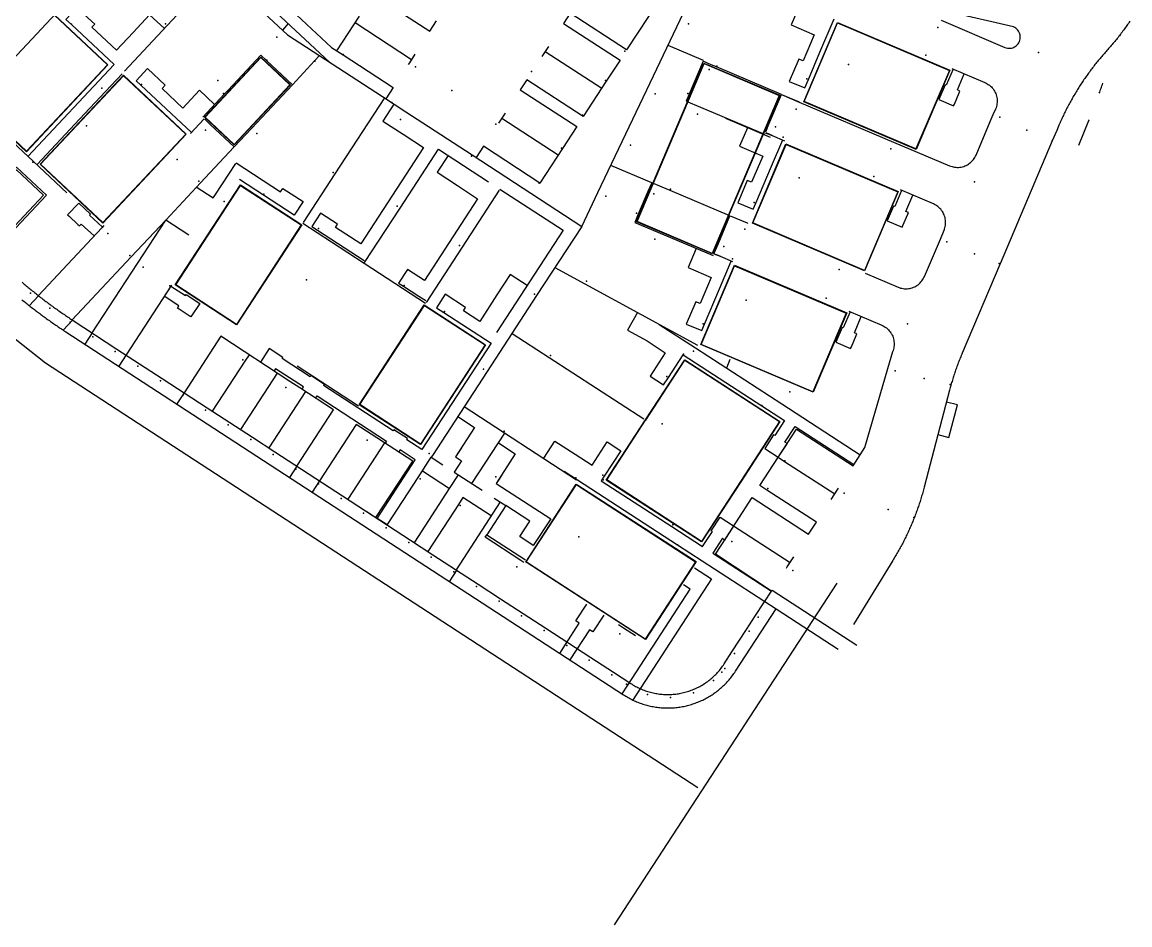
# Model space of a CAD drawing. Extents: x 0 to 368707, y -1 to 358204.
# Drawn here: x 368345.5 to 368427.7, y 357656.1 to 357723.2 of the extents above; entities that cross this region are included whole.
import ezdxf

# ---------------------------------------------------------------- set-up
doc = ezdxf.new("R2010")
doc.units = 0
doc.header["$MEASUREMENT"] = 0
for name, color, linetype in [('3D_LINES', 3, 'Continuous'), ('3D_Points', 1, 'Continuous'), ('PLOTS EXTERNAL LEVEL', 6, 'Continuous'), ('PLOTS FFL', 5, 'Continuous')]:
    doc.layers.add(name, color=color, linetype=linetype)

msp = doc.modelspace()

# ---------------------------------------------------------------- linework, layer by layer
at = {"layer": '3D_LINES'}
for points in [[(368292.597, 357748.145, 53.709), (368341.748, 357702.193, 54.048), (368347.237, 357697.893, 54.156), (368395.66, 357666.359, 54.156)], [(368386.678, 357747.55, 53.38), (368386.654, 357743.871, 53.35), (368386.602, 357735.805, 53.475), (368386.563, 357729.588, 53.55), (368393.104, 357725.328, 53.6), (368391.995, 357723.626, 53.6), (368390.375, 357721.138, 53.65), (368386.185, 357723.867, 53.55), (368385.694, 357723.112, 53.55), (368389.884, 357720.384, 53.65), (368388.864, 357718.818, 53.7), (368387.156, 357716.194, 53.8), (368382.966, 357718.923, 53.65), (368382.475, 357718.168, 53.65), (368386.665, 357715.44, 53.8), (368385.6, 357713.805, 53.9), (368383.936, 357711.25, 54), (368379.746, 357713.978, 53.75), (368379.2, 357713.141, 53.75)], [(368350.771, 357735.743, 53.7), (368361.382, 357725.823, 54), (368364.853, 357722.579, 54.15), (368365.183, 357722.27, 54.15), (368372.236, 357717.677, 54), (368373.968, 357716.548, 53.9), (368375.652, 357715.452, 53.9), (368378.899, 357713.337, 53.75), (368387.042, 357708.035, 54.35), (368388.241, 357710.549, 54.35), (368390.052, 357714.348, 54.35), (368391.879, 357718.18, 54.35), (368394.356, 357723.375, 54.2), (368395.083, 357724.898, 54.2), (368396.41, 357728.013, 54.05), (368396.61, 357728.484, 53.9), (368398.29, 357732.427, 53.7), (368398.335, 357732.533, 53.7), (368398.433, 357732.763, 53.7), (368398.493, 357742.193, 53.35)], [(368368.32, 357720.227, 54.15), (368359.663, 357728.32, 53.75), (368359.253, 357727.882, 53.75), (368355.998, 357730.925, 53.7), (368350.663, 357735.913, 53.7), (368350.038, 357736.497, 53.7), (368351.526, 357738.088, 53.7), (368351.38, 357738.225, 53.7), (368351.483, 357738.335, 53.7), (368349.735, 357739.969, 53.9)], [(368348.808, 357710.518, 54.1), (368346.326, 357712.844, 54.1), (368330.089, 357728.057, 53.85), (368321.701, 357735.917, 53.85), (368317.757, 357739.612, 54)], [(368337.282, 357721.359, 54.1), (368341.756, 357717.176, 54.25), (368345.114, 357720.767, 54.25), (368348.019, 357723.874, 54.1), (368343.544, 357728.057, 54.1)], [(368353.096, 357719.572, 54.25), (368356.256, 357722.951, 53.95), (368360.079, 357727.041, 54)], [(368371.581, 357725.263, 54), (368375.771, 357722.534, 53.8), (368376.262, 357723.288, 53.8)], [(368356.05, 357722.731, 53.95), (368354.954, 357723.756, 53.95), (368353.725, 357722.441, 53.95), (368352.496, 357721.126, 54.1), (368350.675, 357722.828, 54.1), (368350.88, 357723.047, 54.1), (368349.565, 357724.277, 54.1), (368348.745, 357723.4, 54.1), (368349.146, 357723.026, 54.1), (368352.319, 357720.059, 54.1), (368345.925, 357713.219, 54.1)], [(368403.171, 357724.376, 54.15), (368402.585, 357722.995, 54.15), (368404.3, 357722.267, 54.2), (368403.476, 357720.325, 54.35), (368403.154, 357720.462, 54.35), (368402.451, 357718.805, 54.35), (368403.602, 357718.317, 54.35), (368403.866, 357718.94, 54.35), (368404.724, 357720.963, 54.35), (368405.784, 357723.46, 54.2)], [(368365.87, 357723.75, 54), (368368.459, 357721.329, 54.15), (368369.323, 357720.766, 54.15), (368373.042, 357718.344, 54), (368372.497, 357717.506, 54)], [(368368.852, 357721.073, 54.15), (368370.532, 357723.652, 54.05)], [(368413.717, 357723.357, 54.1), (368418.454, 357721.327, 54.5), (368418.548, 357721.294, 54.5), (368418.645, 357721.272, 54.5), (368418.744, 357721.261, 54.5), (368418.844, 357721.263, 54.5), (368418.942, 357721.277, 54.5), (368419.038, 357721.303, 54.5), (368419.131, 357721.34, 54.5), (368419.218, 357721.387, 54.5), (368419.299, 357721.445, 54.5), (368419.372, 357721.513, 54.5), (368419.437, 357721.588, 54.5), (368419.492, 357721.671, 54.5), (368419.495, 357721.678, 54.5), (368419.536, 357721.76, 54.5), (368419.57, 357721.854, 54.5), (368419.592, 357721.951, 54.5), (368419.602, 357722.05, 54.5), (368419.601, 357722.15, 54.5), (368419.587, 357722.248, 54.5), (368419.561, 357722.344, 54.5), (368419.524, 357722.437, 54.5), (368419.476, 357722.524, 54.5), (368419.418, 357722.605, 54.5), (368419.351, 357722.678, 54.5), (368419.275, 357722.743, 54.5), (368419.192, 357722.798, 54.5), (368419.103, 357722.843, 54.5), (368414.361, 357723.936, 54.1)], [(368365.255, 357723.092, 54.15), (368364.811, 357722.617, 54.15)], [(368370.217, 357723.168, 54.05), (368374.407, 357720.439, 53.9)], [(368427.735, 357723.275, 54.3), (368427.679, 357723.193, 54.3), (368427.623, 357723.111, 54.3), (368427.567, 357723.03, 54.3), (368427.51, 357722.948, 54.3), (368427.452, 357722.868, 54.3), (368427.395, 357722.787, 54.3), (368427.337, 357722.707, 54.3), (368427.278, 357722.626, 54.3), (368427.219, 357722.547, 54.3), (368427.16, 357722.467, 54.3), (368427.1, 357722.388, 54.3), (368427.065, 357722.341, 54.3), (368427.04, 357722.309, 54.3), (368426.98, 357722.23, 54.3), (368426.919, 357722.152, 54.3), (368426.858, 357722.074, 54.3), (368426.796, 357721.996, 54.3), (368426.734, 357721.919, 54.3), (368426.672, 357721.842, 54.3), (368426.609, 357721.765, 54.3), (368426.546, 357721.689, 54.3), (368426.482, 357721.613, 54.3), (368426.419, 357721.537, 54.3), (368426.354, 357721.461, 54.3), (368426.29, 357721.386, 54.3), (368426.225, 357721.311, 54.3), (368426.159, 357721.237, 54.3), (368426.094, 357721.162, 54.3), (368426.027, 357721.089, 54.3), (368425.975, 357721.03, 54.3), (368425.909, 357720.957, 54.3), (368425.844, 357720.883, 54.3), (368425.778, 357720.808, 54.3), (368425.714, 357720.734, 54.3), (368425.649, 357720.659, 54.3), (368425.585, 357720.583, 54.3), (368425.521, 357720.508, 54.3), (368425.458, 357720.432, 54.3), (368425.395, 357720.356, 54.3), (368425.333, 357720.279, 54.3), (368425.27, 357720.202, 54.3), (368425.209, 357720.125, 54.3), (368425.147, 357720.048, 54.3), (368425.086, 357719.97, 54.3), (368425.025, 357719.892, 54.3), (368424.965, 357719.814, 54.3), (368424.905, 357719.735, 54.3), (368424.846, 357719.656, 54.3), (368424.787, 357719.577, 54.3), (368424.728, 357719.497, 54.3), (368424.67, 357719.417, 54.3), (368424.612, 357719.337, 54.3), (368424.554, 357719.257, 54.3), (368424.497, 357719.176, 54.3), (368424.44, 357719.095, 54.5), (368424.384, 357719.014, 54.5), (368424.328, 357718.933, 54.5), (368424.273, 357718.851, 54.5), (368424.217, 357718.769, 54.5), (368424.163, 357718.686, 54.5), (368424.108, 357718.604, 54.5), (368424.054, 357718.521, 54.5), (368424.001, 357718.438, 54.5), (368423.948, 357718.354, 54.5), (368423.895, 357718.271, 54.5), (368423.843, 357718.187, 54.5), (368423.791, 357718.103, 54.5), (368423.74, 357718.018, 54.5), (368423.689, 357717.934, 54.45), (368423.638, 357717.849, 54.45), (368423.588, 357717.763, 54.45), (368423.538, 357717.678, 54.45), (368423.489, 357717.592, 54.45), (368423.44, 357717.506, 54.45), (368423.392, 357717.42, 54.45), (368423.344, 357717.334, 54.45), (368423.296, 357717.247, 54.45), (368423.249, 357717.16, 54.45), (368423.202, 357717.073, 54.45), (368423.156, 357716.986, 54.45), (368423.11, 357716.898, 54.45), (368423.064, 357716.811, 54.45), (368423.019, 357716.723, 54.45), (368422.975, 357716.634, 54.45), (368422.931, 357716.546, 54.45), (368422.887, 357716.457, 54.45), (368422.844, 357716.368, 54.45), (368422.801, 357716.279, 54.45), (368422.758, 357716.19, 54.45), (368422.716, 357716.1, 54.45), (368422.675, 357716.011, 54.45), (368422.634, 357715.921, 54.45), (368422.593, 357715.831, 54.45), (368422.553, 357715.74, 54.45), (368422.513, 357715.65, 54.45), (368422.474, 357715.559, 54.45), (368422.435, 357715.468, 54.45), (368422.304, 357715.16, 54.45), (368421.975, 357714.383, 54.45), (368421.974, 357714.38, 54.45), (368418.095, 357705.238, 54.575), (368418.078, 357705.196, 54.575), (368415.287, 357698.617, 54.45), (368415.249, 357698.528, 54.45), (368415.212, 357698.438, 54.45), (368415.175, 357698.348, 54.45), (368415.139, 357698.259, 54.45), (368415.103, 357698.168, 54.45), (368415.068, 357698.078, 54.45), (368415.033, 357697.988, 54.45), (368414.998, 357697.897, 54.45), (368414.964, 357697.806, 54.45), (368414.93, 357697.715, 54.45), (368414.897, 357697.624, 54.45), (368414.864, 357697.533, 54.45), (368414.832, 357697.442, 54.45), (368414.8, 357697.35, 54.45), (368414.768, 357697.258, 54.45), (368414.737, 357697.166, 54.45), (368414.706, 357697.074, 54.45), (368414.676, 357696.982, 54.45), (368414.646, 357696.89, 54.45), (368414.617, 357696.797, 54.45), (368414.588, 357696.705, 54.45), (368414.56, 357696.612, 54.45), (368414.532, 357696.519, 54.45), (368414.505, 357696.426, 54.45), (368414.478, 357696.333, 54.45), (368414.451, 357696.239, 54.45), (368414.434, 357696.177, 54.45), (368414.425, 357696.146, 54.45), (368414.399, 357696.053, 54.45), (368414.374, 357695.959, 54.45), (368414.349, 357695.865, 54.45), (368412.463, 357688.65, 54.175), (368412.438, 357688.554, 54.175), (368412.412, 357688.459, 54.175), (368412.386, 357688.364, 54.175), (368412.359, 357688.269, 54.175), (368412.332, 357688.174, 54.175), (368412.305, 357688.079, 54.175), (368412.277, 357687.984, 54.175), (368412.248, 357687.89, 54.175), (368412.219, 357687.795, 54.175), (368412.19, 357687.701, 54.175), (368412.16, 357687.607, 54.175), (368412.13, 357687.513, 54.175), (368412.099, 357687.419, 54.175), (368412.067, 357687.325, 54.175), (368412.036, 357687.232, 54.175), (368412.003, 357687.138, 54.175), (368411.971, 357687.045, 54.175), (368411.938, 357686.952, 54.175), (368411.904, 357686.859, 54.175), (368411.87, 357686.767, 54.175), (368411.836, 357686.674, 54.175), (368411.801, 357686.582, 54.175), (368411.765, 357686.489, 54.175), (368411.729, 357686.397, 54.175), (368411.693, 357686.306, 54.175), (368411.67, 357686.247, 54.175), (368411.656, 357686.214, 54.175), (368411.619, 357686.122, 54.175), (368411.581, 357686.031, 54.175), (368411.543, 357685.94, 54.175), (368411.505, 357685.849, 54.175), (368411.465, 357685.758, 54.175), (368411.426, 357685.668, 54.175), (368411.386, 357685.578, 54.175), (368411.346, 357685.487, 54.175), (368411.305, 357685.397, 54.175), (368411.264, 357685.308, 54.175), (368411.222, 357685.218, 54.175), (368411.18, 357685.129, 54.175), (368411.137, 357685.04, 54.175), (368411.094, 357684.951, 54.175), (368411.051, 357684.862, 54.175), (368411.007, 357684.774, 54.175), (368410.962, 357684.685, 54.175), (368410.918, 357684.597, 54.175), (368410.872, 357684.51, 54.175), (368410.827, 357684.422, 54.175), (368410.781, 357684.335, 54.175), (368410.734, 357684.248, 54.175), (368410.687, 357684.161, 54.175), (368410.64, 357684.074, 54.175), (368410.592, 357683.988, 54.175), (368410.544, 357683.901, 54.175), (368410.495, 357683.815, 54.175), (368410.446, 357683.73, 54.175), (368410.397, 357683.644, 54.175), (368410.347, 357683.559, 54.175), (368410.297, 357683.474, 54.175), (368410.246, 357683.389, 54.175), (368410.195, 357683.305, 54.175), (368410.143, 357683.221, 54.175), (368407.209, 357678.456, 54.175)], [(368384.576, 357721.395, 53.65), (368384.085, 357720.64, 53.65)], [(368384.33, 357721.017, 53.65), (368388.52, 357718.289, 53.7)], [(368396.086, 357720.361, 54.55), (368393.452, 357721.478, 54.2)], [(368361.24, 357713.943, 54.25), (368362.514, 357715.307, 54.25), (368365.554, 357718.558, 54.15), (368363.632, 357720.355, 54.25), (368363.213, 357720.747, 54.25), (368360.781, 357718.146, 54.25), (368360.498, 357717.843, 54.25), (368358.899, 357716.132, 54.25)], [(368365.554, 357718.558, 54.15), (368367.204, 357720.322, 54.15), (368367.571, 357720.715, 54.15)], [(368374.652, 357720.816, 53.9), (368374.243, 357720.188, 53.9), (368374.161, 357720.062, 53.9)], [(368401.873, 357717.825, 54.35), (368397.041, 357719.875, 54.55), (368396.655, 357720.038, 54.55), (368396.057, 357720.292, 54.55), (368395.025, 357717.861, 54.55), (368394.805, 357717.342, 54.55), (368395.855, 357716.896, 54.55), (368400.621, 357714.875, 54.55)], [(368346.612, 357712.636, 54.1), (368349.745, 357715.986, 54.4), (368351.684, 357718.061, 54.1), (368352.909, 357719.371, 54.25)], [(368359.75, 357717.116, 54.25), (368358.654, 357718.14, 54.35), (368357.425, 357716.825, 54.25), (368355.884, 357718.266, 54.25), (368356.123, 357718.522, 54.25), (368354.808, 357719.751, 54.25), (368353.955, 357718.838, 54.25), (368354.302, 357718.513, 54.25), (368358.056, 357715.004, 54.25)], [(368414.617, 357719.713, 54.2), (368414.109, 357718.516, 54.2), (368414.017, 357718.555, 54.2), (368413.548, 357717.45, 54.2), (368414.653, 357716.981, 54.575), (368414.711, 357717.119, 54.575), (368415.063, 357717.948, 54.575), (368415.121, 357718.086, 54.575), (368414.937, 357718.164, 54.2), (368415.445, 357719.362, 54.2)], [(368414.525, 357719.752, 54.2), (368416.969, 357718.715, 54.575), (368417.058, 357718.674, 54.575), (368417.144, 357718.627, 54.575), (368417.227, 357718.574, 54.575), (368417.307, 357718.517, 54.575), (368417.382, 357718.454, 54.575), (368417.453, 357718.386, 54.575), (368417.52, 357718.314, 54.575), (368417.581, 357718.237, 54.575), (368417.638, 357718.157, 54.575), (368417.689, 357718.073, 54.575), (368417.734, 357717.986, 54.575), (368417.774, 357717.897, 54.575), (368417.808, 357717.804, 54.575), (368417.836, 357717.71, 54.575), (368417.857, 357717.615, 54.575), (368417.872, 357717.518, 54.575), (368417.881, 357717.42, 54.575), (368417.883, 357717.322, 54.575), (368417.879, 357717.224, 54.575), (368417.869, 357717.126, 54.575), (368417.852, 357717.029, 54.575), (368417.829, 357716.934, 54.575), (368417.8, 357716.84, 54.575), (368417.764, 357716.749, 54.575)], [(368425.468, 357717.92, 54.3), (368425.502, 357718.013, 54.3), (368425.535, 357718.105, 54.3), (368425.568, 357718.198, 54.3), (368425.6, 357718.291, 54.3), (368425.633, 357718.384, 54.3), (368425.666, 357718.476, 54.3), (368425.698, 357718.569, 54.3), (368425.73, 357718.662, 54.3)], [(368372.388, 357717.578, 54), (368368.717, 357711.941, 54.2), (368366.358, 357708.318, 54.4)], [(368400.701, 357715.063, 54.55), (368400.936, 357715.617, 54.55), (368401.873, 357717.825, 54.35), (368403.183, 357717.269, 54.35), (368410.196, 357714.294, 54.35), (368414.347, 357712.534, 54.65), (368414.439, 357712.498, 54.65), (368414.532, 357712.469, 54.65), (368414.628, 357712.446, 54.65), (368414.724, 357712.429, 54.65), (368414.822, 357712.418, 54.65), (368414.92, 357712.414, 54.65), (368415.018, 357712.417, 54.65), (368415.116, 357712.426, 54.65), (368415.213, 357712.441, 54.65), (368415.309, 357712.462, 54.65), (368415.403, 357712.49, 54.65), (368415.495, 357712.524, 54.65), (368415.585, 357712.564, 54.65), (368415.672, 357712.609, 54.65), (368415.755, 357712.66, 54.65), (368415.836, 357712.717, 54.65), (368415.912, 357712.778, 54.65), (368415.984, 357712.845, 54.65), (368416.052, 357712.916, 54.65), (368416.115, 357712.991, 54.65), (368416.173, 357713.07, 54.65), (368416.225, 357713.153, 54.65), (368416.272, 357713.24, 54.65), (368416.314, 357713.329, 54.65), (368417.368, 357715.815, 54.575), (368417.594, 357716.347, 54.575), (368417.775, 357716.774, 54.575)], [(368403.207, 357717.259, 54.35), (368401.903, 357717.812, 54.35)], [(368373.101, 357717.113, 54), (368372.282, 357715.856, 53.9), (368373.791, 357714.874, 53.9), (368375.294, 357713.895, 53.9), (368370.628, 357706.73, 54.4), (368368.75, 357707.953, 54.4), (368368.914, 357708.205, 54.4), (368367.655, 357709.024, 54.4), (368367.001, 357708.019, 54.4), (368367.422, 357707.744, 54.4), (368370.891, 357705.485, 54.4)], [(368358.671, 357715.661, 54.25), (368359.012, 357716.026, 54.25), (368358.671, 357715.661, 54.25)], [(368359.049, 357715.992, 54.25), (368359.488, 357715.581, 54.25), (368361.24, 357713.943, 54.25)], [(368381.356, 357716.451, 53.7), (368380.865, 357715.696, 53.7)], [(368381.11, 357716.073, 53.7), (368385.3, 357713.345, 53.9)], [(368401.062, 357714.633, 54.55), (368397.748, 357716.039, 54.55)], [(368424.705, 357715.942, 54.45), (368424.697, 357715.923, 54.45), (368424.69, 357715.904, 54.45), (368424.682, 357715.885, 54.45), (368424.674, 357715.866, 54.45), (368423.92, 357714.038, 54.45)], [(368358.671, 357715.661, 54.25), (368357.988, 357714.931, 54.25)], [(368399.347, 357715.361, 54.55), (368398.761, 357713.98, 54.55), (368400.476, 357713.252, 54.425), (368399.652, 357711.31, 54.5), (368399.33, 357711.447, 54.5), (368398.627, 357709.79, 54.5), (368399.778, 357709.302, 54.5), (368399.972, 357709.76, 54.5), (368401.133, 357712.497, 54.65), (368401.97, 357714.471, 54.425)], [(368400.671, 357714.992, 54.55), (368401.182, 357714.775, 54.55), (368400.721, 357714.97, 54.55)], [(368401.182, 357714.775, 54.55), (368402.102, 357714.385, 54.425)], [(368357.872, 357707.377, 54.4), (368356.149, 357708.498, 54.3), (368358.742, 357711.272, 54.3), (368361.217, 357713.919, 54.25)], [(368370.921, 357705.347, 54.4), (368373.551, 357709.385, 54.05), (368376.405, 357713.768, 53.75), (368380.13, 357711.343, 53.75)], [(368358.415, 357710.96, 54.3), (368359.672, 357710.142, 54.4), (368359.798, 357710.335, 54.4), (368361.348, 357712.714, 54.25)], [(368361.375, 357712.756, 54.25), (368364.679, 357710.605, 54.4), (368364.843, 357710.856, 54.4), (368366.351, 357709.874, 54.4), (368365.696, 357708.868, 54.4), (368363.404, 357710.361, 54.4), (368361.638, 357711.511, 54.4)], [(368377.118, 357713.304, 53.75), (368376.299, 357712.047, 53.75), (368377.808, 357711.065, 53.75), (368379.311, 357710.086, 53.75), (368375.355, 357704.01, 54.4), (368374.096, 357704.83, 54.4), (368373.441, 357703.824, 54.4), (368373.813, 357703.583, 54.4), (368374.95, 357702.842, 54.4), (368375.454, 357702.514, 54.4)], [(368341.647, 357708.79, 54.011), (368345.062, 357712.442, 54.1), (368347.29, 357710.359, 54.1), (368343.875, 357706.707, 54.068)], [(368341.859, 357708.797, 54.011), (368345.069, 357712.23, 54.1), (368347.078, 357710.352, 54.1), (368343.868, 357706.919, 54.068)], [(368392.233, 357711.277, 54.55), (368389.201, 357712.563, 54.35)], [(368398.048, 357708.81, 54.5), (368393.603, 357710.696, 54.55), (368392.233, 357711.277, 54.55), (368391.957, 357710.627, 54.55), (368391.242, 357708.943, 54.55), (368390.981, 357708.327, 54.55), (368392.679, 357707.606, 54.55), (368396.797, 357705.86, 54.55)], [(368380.913, 357710.713, 54), (368378.156, 357706.479, 54.15), (368375.483, 357702.375, 54.4)], [(368380.968, 357710.797, 54), (368385.658, 357707.742, 54), (368380.72, 357700.159, 54.4)], [(368408.078, 357704.556, 54.5), (368410.523, 357703.519, 54.625), (368410.614, 357703.483, 54.625), (368410.708, 357703.454, 54.625), (368410.803, 357703.431, 54.625), (368410.9, 357703.414, 54.625), (368410.998, 357703.404, 54.625), (368411.096, 357703.4, 54.625), (368411.194, 357703.402, 54.625), (368411.292, 357703.411, 54.625), (368411.389, 357703.426, 54.625), (368411.485, 357703.447, 54.625), (368411.579, 357703.475, 54.625), (368411.671, 357703.509, 54.625), (368411.761, 357703.549, 54.625), (368411.848, 357703.594, 54.625), (368411.931, 357703.645, 54.625), (368412.012, 357703.702, 54.625), (368412.088, 357703.763, 54.625), (368412.16, 357703.83, 54.625), (368412.228, 357703.901, 54.625), (368412.291, 357703.976, 54.625), (368412.349, 357704.056, 54.685), (368412.401, 357704.138, 54.685), (368412.448, 357704.225, 54.685), (368412.489, 357704.314, 54.685), (368413.667, 357707.089, 54.685), (368413.951, 357707.759, 54.685), (368413.976, 357707.825, 54.685), (368414.005, 357707.919, 54.685), (368414.028, 357708.014, 54.685), (368414.045, 357708.111, 54.685), (368414.055, 357708.209, 54.685), (368414.059, 357708.307, 54.685), (368414.057, 357708.405, 54.685), (368414.048, 357708.503, 54.685), (368414.033, 357708.6, 54.685), (368414.011, 357708.695, 54.685), (368413.984, 357708.79, 54.685), (368413.95, 357708.882, 54.685), (368413.91, 357708.971, 54.685), (368413.865, 357709.058, 54.685), (368413.814, 357709.142, 54.685), (368413.757, 357709.222, 54.685), (368413.695, 357709.299, 54.685), (368413.629, 357709.371, 54.685), (368413.558, 357709.439, 54.685), (368413.483, 357709.502, 54.685), (368413.403, 357709.56, 54.685), (368413.32, 357709.612, 54.685), (368413.234, 357709.659, 54.685), (368413.145, 357709.7, 54.685), (368410.701, 357710.737, 54.425)], [(368410.793, 357710.698, 54.425), (368410.285, 357709.501, 54.425), (368410.193, 357709.54, 54.425), (368409.724, 357708.435, 54.425), (368410.829, 357707.966, 54.685), (368410.887, 357708.104, 54.685), (368411.239, 357708.933, 54.685), (368411.297, 357709.071, 54.685), (368411.113, 357709.149, 54.425), (368411.621, 357710.347, 54.425)], [(368351.449, 357707.977, 54.25), (368350.499, 357708.865, 54.25), (368350.567, 357708.938, 54.25), (368349.69, 357709.758, 54.25), (368348.871, 357708.881, 54.25), (368348.98, 357708.779, 54.25), (368349.638, 357708.164, 54.25), (368349.747, 357708.062, 54.25), (368349.884, 357708.208, 54.25), (368350.834, 357707.319, 54.25)], [(368396.877, 357706.048, 54.55), (368397.162, 357706.72, 54.55), (368398.048, 357708.81, 54.5)], [(368399.383, 357708.244, 54.5), (368399.336, 357708.264, 54.5), (368398.079, 357708.797, 54.5)], [(368351.551, 357708.086, 54.25), (368351.4, 357707.924, 54.25), (368346.695, 357702.891, 54.099)], [(368350.697, 357700.115, 54.185), (368354.052, 357705.268, 54.3), (368356.154, 357708.495, 54.3), (368353.596, 357705.767, 54.3), (368349.215, 357701.081, 54.156)], [(368366.331, 357708.276, 54.4), (368368.461, 357706.889, 54.4), (368370.888, 357705.308, 54.4), (368375.446, 357702.34, 54.4)], [(368387.042, 357708.035, 54.35), (368383.688, 357702.885, 54.35), (368380.02, 357697.253, 54.4), (368375.95, 357691.002, 54.4), (368375.871, 357690.881, 54.4), (368376.726, 357690.326, 54.4)], [(368395.542, 357706.392, 54.55), (368394.937, 357704.965, 54.55), (368396.652, 357704.237, 54.45), (368395.828, 357702.295, 54.45), (368395.506, 357702.432, 54.45), (368394.803, 357700.775, 54.45), (368395.954, 357700.287, 54.45), (368396.153, 357700.756, 54.45), (368397.273, 357703.397, 54.6), (368398.146, 357705.456, 54.45)], [(368397.318, 357705.807, 54.55), (368396.857, 357706.002, 54.55), (368397.318, 357705.807, 54.55)], [(368397.318, 357705.807, 54.55), (368398.238, 357705.417, 54.45)], [(368382.984, 357703.636, 54.35), (368381.727, 357704.455, 54.35), (368380.745, 357702.947, 54.35), (368379.463, 357700.977, 54.4), (368378.253, 357701.765, 54.4), (368378.417, 357702.016, 54.4), (368376.909, 357702.998, 54.4), (368376.254, 357701.993, 54.4), (368376.805, 357701.634, 54.4), (368380.312, 357699.35, 54.4), (368375.172, 357691.456, 54.4), (368374.049, 357692.187, 54.4), (368374.103, 357692.271, 54.4), (368373.098, 357692.926, 54.55), (368373.043, 357692.842, 54.55), (368367.879, 357696.205, 54.55), (368367.934, 357696.289, 54.55), (368366.928, 357696.944, 54.55), (368366.874, 357696.86, 54.55), (368364.796, 357698.213, 54.55), (368364.85, 357698.297, 54.55), (368363.845, 357698.952, 54.55), (368363.19, 357697.946, 54.55)], [(368395.656, 357699.188, 54.45), (368387.287, 357703.75, 54.35), (368385.067, 357704.96, 54.35)], [(368345.488, 357703.877, 54.071), (368345.563, 357703.813, 54.099), (368345.638, 357703.749, 54.099), (368345.714, 357703.686, 54.099), (368345.79, 357703.622, 54.099), (368345.866, 357703.559, 54.099), (368345.942, 357703.495, 54.099), (368346.018, 357703.432, 54.099), (368346.094, 357703.37, 54.099), (368346.171, 357703.307, 54.099), (368346.248, 357703.245, 54.099), (368346.324, 357703.183, 54.099), (368346.401, 357703.121, 54.099), (368346.479, 357703.059, 54.099), (368346.556, 357702.998, 54.099), (368346.634, 357702.936, 54.099), (368346.711, 357702.875, 54.099), (368346.789, 357702.814, 54.099), (368346.867, 357702.754, 54.099), (368346.946, 357702.693, 54.099), (368347.024, 357702.633, 54.128), (368347.103, 357702.573, 54.128), (368347.181, 357702.513, 54.128), (368347.26, 357702.454, 54.128), (368347.339, 357702.394, 54.128), (368347.419, 357702.335, 54.128), (368347.498, 357702.276, 54.128), (368347.577, 357702.218, 54.128), (368347.657, 357702.159, 54.128), (368347.737, 357702.101, 54.128), (368347.817, 357702.043, 54.128), (368347.897, 357701.985, 54.128), (368347.977, 357701.927, 54.128), (368348.058, 357701.87, 54.128), (368348.139, 357701.813, 54.128), (368348.219, 357701.756, 54.128), (368348.3, 357701.699, 54.128), (368348.381, 357701.643, 54.128), (368348.463, 357701.586, 54.156), (368348.544, 357701.53, 54.156), (368348.626, 357701.474, 54.156), (368348.707, 357701.419, 54.156), (368348.789, 357701.363, 54.156), (368348.871, 357701.308, 54.156), (368348.954, 357701.253, 54.156), (368349.036, 357701.198, 54.156), (368349.118, 357701.144, 54.156), (368349.201, 357701.09, 54.156), (368349.284, 357701.036, 54.156), (368352.528, 357698.923, 54.213), (368354.204, 357697.831, 54.241), (368355.88, 357696.74, 54.27), (368359.232, 357694.557, 54.327), (368360.908, 357693.466, 54.355), (368362.584, 357692.374, 54.383), (368364.26, 357691.283, 54.412), (368369.288, 357688.009, 54.497), (368374.316, 357684.734, 54.582), (368375.991, 357683.643, 54.608), (368379.343, 357681.46, 54.645), (368381.019, 357680.369, 54.655), (368382.695, 357679.277, 54.66), (368384.371, 357678.186, 54.659), (368387.723, 357676.003, 54.642), (368389.399, 357674.912, 54.625), (368390.694, 357674.068, 54.612), (368390.778, 357674.015, 54.612), (368390.863, 357673.963, 54.612), (368390.949, 357673.913, 54.612), (368391.036, 357673.865, 54.612), (368391.124, 357673.818, 54.612), (368391.212, 357673.773, 54.589), (368391.302, 357673.73, 54.589), (368391.392, 357673.689, 54.589), (368391.484, 357673.65, 54.589), (368391.576, 357673.612, 54.589), (368391.668, 357673.576, 54.589), (368391.762, 357673.542, 54.589), (368391.856, 357673.51, 54.589), (368391.951, 357673.48, 54.589), (368392.046, 357673.451, 54.589), (368392.142, 357673.425, 54.589), (368392.238, 357673.401, 54.589), (368392.335, 357673.378, 54.589), (368392.432, 357673.357, 54.589), (368392.53, 357673.339, 54.589), (368392.628, 357673.322, 54.589), (368392.726, 357673.307, 54.589), (368392.825, 357673.294, 54.565), (368392.924, 357673.283, 54.565), (368393.023, 357673.274, 54.565), (368393.122, 357673.267, 54.565), (368393.221, 357673.262, 54.565), (368393.32, 357673.259, 54.565), (368393.42, 357673.258, 54.565), (368393.519, 357673.259, 54.565), (368393.619, 357673.262, 54.565), (368393.718, 357673.267, 54.565), (368393.817, 357673.274, 54.565), (368393.916, 357673.283, 54.565), (368394.015, 357673.293, 54.565), (368394.114, 357673.306, 54.565), (368394.212, 357673.321, 54.565), (368394.31, 357673.337, 54.565), (368394.407, 357673.356, 54.565), (368394.505, 357673.377, 54.54), (368394.602, 357673.399, 54.54), (368394.698, 357673.423, 54.54), (368394.794, 357673.45, 54.54), (368394.889, 357673.478, 54.54), (368394.984, 357673.508, 54.54), (368395.078, 357673.54, 54.54), (368395.172, 357673.574, 54.54), (368395.264, 357673.61, 54.54), (368395.356, 357673.647, 54.54), (368395.448, 357673.686, 54.54), (368395.538, 357673.728, 54.54), (368395.628, 357673.771, 54.54), (368395.717, 357673.815, 54.54), (368395.805, 357673.862, 54.54), (368395.891, 357673.91, 54.54), (368395.977, 357673.96, 54.54), (368396.062, 357674.012, 54.515), (368396.146, 357674.065, 54.515), (368396.229, 357674.12, 54.515), (368396.311, 357674.177, 54.515), (368396.391, 357674.235, 54.515), (368396.471, 357674.295, 54.515), (368396.549, 357674.356, 54.515), (368396.626, 357674.419, 54.515), (368396.702, 357674.483, 54.515), (368396.776, 357674.549, 54.515), (368396.849, 357674.617, 54.515), (368396.921, 357674.686, 54.515), (368396.991, 357674.756, 54.502), (368397.06, 357674.827, 54.502), (368397.128, 357674.9, 54.502), (368397.194, 357674.975, 54.502), (368397.258, 357675.05, 54.502), (368397.321, 357675.127, 54.502), (368397.383, 357675.205, 54.497), (368397.443, 357675.285, 54.497), (368397.501, 357675.365, 54.497), (368397.558, 357675.447, 54.497), (368397.613, 357675.53, 54.497), (368398.192, 357676.419, 54.481), (368399.283, 357678.095, 54.456), (368399.948, 357679.116, 54.441), (368401.183, 357681.012, 54.385), (368407.468, 357676.919, 54.385)], [(368356.594, 357703.674, 54.4), (368353.211, 357698.478, 54.213)], [(368346.711, 357702.875, 54.099), (368346.026, 357702.142, 54.099)], [(368356.539, 357703.59, 54.4), (368357.62, 357702.886, 54.4), (368357.675, 357702.97, 54.4), (368358.68, 357702.315, 54.4), (368358.026, 357701.309, 54.4), (368357.9, 357701.391, 54.4), (368357.146, 357701.882, 54.4), (368357.02, 357701.964, 54.4), (368357.129, 357702.132, 54.4), (368356.048, 357702.836, 54.4)], [(368345.48, 357702.581, 54.099), (368345.556, 357702.518, 54.099), (368345.632, 357702.456, 54.099), (368345.709, 357702.394, 54.099), (368345.786, 357702.333, 54.099), (368345.863, 357702.271, 54.099), (368345.94, 357702.21, 54.099), (368346.017, 357702.149, 54.099), (368346.095, 357702.088, 54.099), (368346.172, 357702.027, 54.099), (368346.25, 357701.967, 54.099), (368346.328, 357701.907, 54.099), (368346.406, 357701.847, 54.128), (368346.485, 357701.787, 54.128), (368346.563, 357701.727, 54.128), (368346.642, 357701.668, 54.128), (368346.72, 357701.609, 54.128), (368346.799, 357701.55, 54.128), (368346.878, 357701.491, 54.128), (368346.957, 357701.432, 54.128), (368347.037, 357701.374, 54.128), (368347.116, 357701.316, 54.128), (368347.196, 357701.258, 54.128), (368347.276, 357701.2, 54.128), (368347.356, 357701.143, 54.128), (368347.436, 357701.085, 54.128), (368347.516, 357701.028, 54.128), (368347.597, 357700.971, 54.128), (368347.677, 357700.915, 54.128), (368347.758, 357700.858, 54.128), (368347.839, 357700.802, 54.128), (368347.92, 357700.746, 54.156), (368348.001, 357700.69, 54.156), (368348.082, 357700.635, 54.156), (368348.164, 357700.579, 54.156), (368348.245, 357700.524, 54.156), (368348.327, 357700.469, 54.156), (368348.409, 357700.414, 54.156), (368348.491, 357700.36, 54.156), (368348.573, 357700.306, 54.156), (368348.656, 357700.251, 54.156), (368348.738, 357700.198, 54.156), (368390.149, 357673.23, 54.612), (368390.232, 357673.177, 54.612), (368390.317, 357673.125, 54.612), (368390.402, 357673.074, 54.612), (368390.488, 357673.025, 54.612), (368390.575, 357672.977, 54.612), (368390.663, 357672.931, 54.612), (368390.751, 357672.886, 54.612), (368390.84, 357672.842, 54.589), (368390.93, 357672.8, 54.589), (368391.021, 357672.76, 54.589), (368391.112, 357672.721, 54.589), (368391.204, 357672.684, 54.589), (368391.296, 357672.648, 54.589), (368391.389, 357672.613, 54.589), (368391.483, 357672.58, 54.589), (368391.577, 357672.549, 54.589), (368391.672, 357672.519, 54.589), (368391.767, 357672.491, 54.589), (368391.863, 357672.465, 54.589), (368391.959, 357672.44, 54.589), (368392.055, 357672.416, 54.589), (368392.152, 357672.394, 54.589), (368392.249, 357672.374, 54.589), (368392.346, 357672.356, 54.589), (368392.444, 357672.339, 54.589), (368392.542, 357672.323, 54.589), (368392.64, 357672.309, 54.589), (368392.739, 357672.297, 54.565), (368392.837, 357672.287, 54.565), (368392.936, 357672.278, 54.565), (368393.035, 357672.271, 54.565), (368393.134, 357672.265, 54.565), (368393.233, 357672.261, 54.565), (368393.333, 357672.259, 54.565), (368393.432, 357672.258, 54.565), (368393.531, 357672.259, 54.565), (368393.63, 357672.262, 54.565), (368393.729, 357672.266, 54.565), (368393.828, 357672.272, 54.565), (368393.927, 357672.279, 54.565), (368394.026, 357672.289, 54.565), (368394.125, 357672.299, 54.565), (368394.223, 357672.312, 54.565), (368394.321, 357672.326, 54.565), (368394.419, 357672.341, 54.565), (368394.517, 357672.359, 54.565), (368394.614, 357672.378, 54.565), (368394.711, 357672.398, 54.54), (368394.808, 357672.42, 54.54), (368394.904, 357672.444, 54.54), (368395, 357672.469, 54.54), (368395.096, 357672.496, 54.54), (368395.191, 357672.525, 54.54), (368395.285, 357672.555, 54.54), (368395.379, 357672.586, 54.54), (368395.473, 357672.619, 54.54), (368395.566, 357672.654, 54.54), (368395.658, 357672.69, 54.54), (368395.75, 357672.728, 54.54), (368395.841, 357672.767, 54.54), (368395.932, 357672.808, 54.54), (368396.021, 357672.85, 54.54), (368396.11, 357672.894, 54.54), (368396.199, 357672.939, 54.54), (368396.286, 357672.986, 54.54), (368396.373, 357673.034, 54.54), (368396.459, 357673.083, 54.54), (368396.544, 357673.134, 54.515), (368396.629, 357673.186, 54.515), (368396.712, 357673.24, 54.515), (368396.795, 357673.295, 54.515), (368396.876, 357673.352, 54.515), (368396.957, 357673.409, 54.515), (368397.036, 357673.468, 54.515), (368397.115, 357673.529, 54.515), (368397.193, 357673.59, 54.515), (368397.269, 357673.653, 54.515), (368397.345, 357673.718, 54.515), (368397.42, 357673.783, 54.515), (368397.493, 357673.85, 54.515), (368397.565, 357673.918, 54.515), (368397.637, 357673.987, 54.515), (368397.707, 357674.057, 54.502), (368397.776, 357674.128, 54.502), (368397.843, 357674.201, 54.502), (368397.91, 357674.275, 54.502), (368397.975, 357674.349, 54.502), (368398.039, 357674.425, 54.502), (368398.102, 357674.502, 54.502), (368398.163, 357674.58, 54.497), (368398.223, 357674.659, 54.497), (368398.282, 357674.739, 54.497), (368398.34, 357674.819, 54.497), (368398.396, 357674.901, 54.497), (368398.451, 357674.984, 54.497), (368401.475, 357679.628, 54.441), (368406.084, 357676.627, 54.441)], [(368391.168, 357701.628, 54.35), (368390.449, 357700.311, 54.35), (368391.886, 357699.526, 54.35), (368393.237, 357698.649, 54.35), (368392.109, 357696.91, 54.35), (368393.116, 357696.257, 54.35), (368393.477, 357696.813, 54.35), (368394.571, 357698.499, 54.35), (368400.414, 357694.706, 54.35), (368402.095, 357693.615, 54.35), (368401.365, 357692.491, 54.5), (368401.281, 357692.546, 54.5), (368400.628, 357691.539, 54.5), (368401.635, 357690.886, 54.5), (368402.094, 357690.576, 54.5), (368405.823, 357688.155, 54.275)], [(368406.969, 357701.683, 54.45), (368406.461, 357700.486, 54.45), (368406.368, 357700.525, 54.45), (368405.9, 357699.42, 54.45), (368407.005, 357698.951, 54.575), (368407.063, 357699.089, 54.575), (368407.415, 357699.918, 54.45), (368407.473, 357700.056, 54.45), (368407.289, 357700.134, 54.45), (368407.797, 357701.332, 54.45)], [(368406.877, 357701.722, 54.45), (368409.321, 357700.685, 54.625), (368409.41, 357700.644, 54.625), (368409.496, 357700.597, 54.625), (368409.579, 357700.545, 54.625), (368409.658, 357700.487, 54.625), (368409.734, 357700.424, 54.625), (368409.805, 357700.356, 54.625), (368409.871, 357700.284, 54.625), (368409.933, 357700.208, 54.625), (368409.989, 357700.127, 54.625), (368410.026, 357700.067, 54.625), (368410.041, 357700.043, 54.625), (368410.086, 357699.957, 54.625), (368410.126, 357699.867, 54.625), (368410.16, 357699.775, 54.625), (368410.187, 357699.68, 54.625), (368410.209, 357699.585, 54.625), (368410.224, 357699.488, 54.625), (368410.233, 357699.39, 54.625), (368410.235, 357699.292, 54.625), (368410.231, 357699.194, 54.575), (368410.221, 357699.096, 54.575), (368410.204, 357698.999, 54.575), (368410.181, 357698.904, 54.575), (368410.151, 357698.81, 54.575), (368410.116, 357698.719, 54.575)], [(368349.256, 357701.081, 54.156), (368348.547, 357700.323, 54.156)], [(368407.701, 357691.049, 54.275), (368401.888, 357694.822, 54.45), (368395.489, 357698.976, 54.45), (368392.796, 357700.724, 54.35)], [(368350.697, 357700.115, 54.185), (368350.151, 357699.277, 54.185)], [(368365.893, 357690.219, 54.44), (368368.622, 357694.409, 54.55), (368366.108, 357696.046, 54.55), (368365.38, 357696.52, 54.55), (368360.242, 357699.866, 54.55), (368357.514, 357695.676, 54.298)], [(368381.868, 357700.086, 54.35), (368384.619, 357698.3, 54.35), (368391.656, 357693.733, 54.5)], [(368398.292, 357685.736, 54.5), (368398.21, 357685.61, 54.5), (368397.72, 357684.855, 54.5), (368397.638, 357684.729, 54.5), (368397.498, 357684.88, 54.5), (368396.768, 357683.756, 54.5), (368401.127, 357680.927, 54.441), (368396.963, 357683.689, 54.5), (368397.752, 357684.905, 54.5), (368399.685, 357687.883, 54.5), (368403.879, 357685.161, 54.385), (368404.462, 357686.058, 54.275), (368400.779, 357688.449, 54.5), (368400.268, 357688.781, 54.5), (368402.99, 357692.974, 54.5), (368407.184, 357690.252, 54.275), (368408.07, 357691.618, 54.275), (368409.758, 357697.466, 54.575), (368410.127, 357698.744, 54.575)], [(368353.211, 357698.478, 54.213), (368352.665, 357697.64, 54.213)], [(368362.337, 357698.502, 54.55), (368362.028, 357698.028, 54.55), (368359.609, 357694.312, 54.327)], [(368397.801, 357697.535, 54.45), (368398.069, 357698.164, 54.45)], [(368364.432, 357697.137, 54.55), (368361.703, 357692.948, 54.355)], [(368366.273, 357695.938, 54.55), (368366.383, 357696.106, 54.55), (368364.304, 357697.459, 54.55), (368364.195, 357697.292, 54.55)], [(368365.911, 357697.666, 54.55), (368370.469, 357694.698, 54.55)], [(368357.514, 357695.676, 54.298), (368356.968, 357694.838, 54.298)], [(368366.527, 357695.773, 54.55), (368363.798, 357691.583, 54.412)], [(368367.279, 357695.283, 54.55), (368367.388, 357695.451, 54.55), (368372.552, 357692.088, 54.55), (368372.443, 357691.921, 54.55)], [(368386.657, 357689.187, 54.4), (368378.308, 357694.623, 54.4)], [(368413.486, 357692.561, 54.45), (368414.294, 357692.348, 54.45), (368414.932, 357694.767, 54.45), (368414.118, 357694.982, 54.45)], [(368377.834, 357693.9, 54.4), (368379.09, 357693.084, 54.35), (368377.674, 357690.903, 54.4)], [(368371.759, 357686.399, 54.525), (368374.488, 357690.589, 54.4), (368371.402, 357692.599, 54.55), (368370.298, 357693.318, 54.55), (368367.569, 357689.128, 54.469)], [(368402.288, 357691.892, 54.5), (368402.12, 357692.001, 54.5), (368402.877, 357693.167, 54.45), (368407.239, 357690.336, 54.275)], [(368378.89, 357688.922, 54.45), (368381.323, 357692.66, 54.35)], [(368384.225, 357690.825, 54.4), (368385.041, 357692.083, 54.4), (368386.551, 357691.103, 54.4), (368387.809, 357690.286, 54.35), (368388.938, 357692.025, 54.35), (368389.944, 357691.371, 54.35), (368388.715, 357689.477, 54.35), (368388.489, 357689.13, 54.35), (368393.725, 357685.731, 54.35), (368396.013, 357684.246, 54.4), (368396.743, 357685.37, 54.5), (368396.659, 357685.424, 54.5), (368397.312, 357686.431, 54.5), (368398.319, 357685.778, 54.5), (368402.518, 357683.064, 54.385)], [(368372.393, 357691.953, 54.55), (368369.664, 357687.763, 54.497)], [(368372.597, 357685.853, 54.554), (368371.843, 357686.345, 54.554), (368374.681, 357690.702, 54.4), (368373.558, 357691.433, 54.4), (368373.449, 357691.266, 54.4)], [(368378.11, 357691.574, 54.4), (368377.674, 357690.903, 54.4), (368378.109, 357690.621, 54.4), (368377.564, 357689.781, 54.4)], [(368380.852, 357691.941, 54.35), (368382.108, 357691.125, 54.35), (368380.692, 357688.944, 54.45)], [(368401.743, 357691.054, 54.5), (368402.233, 357691.809, 54.5), (368402.315, 357691.934, 54.5)], [(368372.624, 357685.895, 54.554), (368374.895, 357689.382, 54.5), (368375.871, 357690.881, 54.4)], [(368365.893, 357690.219, 54.44), (368365.348, 357689.381, 54.44)], [(368375.21, 357689.88, 54.5), (368377.228, 357688.566, 54.5), (368377.882, 357689.575, 54.5)], [(368377.564, 357689.781, 54.4), (368379.644, 357688.432, 54.45)], [(368381.128, 357689.615, 54.45), (368380.901, 357689.266, 54.45), (368380.692, 357688.944, 54.45), (368384.736, 357686.32, 54.7), (368383.446, 357684.332, 54.55), (368382.439, 357684.985, 54.55), (368383.185, 357686.134, 54.55), (368381.406, 357687.289, 54.45)], [(368385.735, 357689.845, 54.4), (368394.155, 357684.379, 54.4), (368401.475, 357679.628, 54.441)], [(368367.569, 357689.128, 54.469), (368367.024, 357688.29, 54.469)], [(368374.636, 357684.586, 54.582), (368377.228, 357688.566, 54.5)], [(368405.551, 357687.736, 54.275), (368406.054, 357688.511, 54.275), (368406.095, 357688.575, 54.275)], [(368380.324, 357686.527, 54.5), (368378.223, 357687.896, 54.5), (368377.887, 357687.38, 54.5), (368375.614, 357683.889, 54.608)], [(368380.988, 357687.56, 54.45), (368377.709, 357682.525, 54.629)], [(368380.541, 357687.85, 54.45), (368381.406, 357687.289, 54.45), (368379.993, 357685.119, 54.5)], [(368371.043, 357686.866, 54.525), (368371.839, 357686.347, 54.554)], [(368382.746, 357683.07, 54.55), (368382.528, 357683.212, 54.55), (368379.875, 357684.939, 54.5), (368379.993, 357685.119, 54.5), (368382.863, 357683.25, 54.55)], [(368402.246, 357682.644, 54.385), (368402.304, 357682.734, 54.385), (368402.791, 357683.483, 54.385)], [(368377.76, 357682.525, 54.629), (368377.215, 357681.687, 54.629)], [(368395.413, 357682.675, 54.4), (368396.671, 357681.858, 54.5), (368390.807, 357672.824, 54.589)], [(368389.466, 357656.148, 54.385), (368405.997, 357681.532, 54.385)], [(368390.043, 357673.3, 54.612), (368390.467, 357673.953, 54.612), (368395.099, 357681.09, 54.4), (368394.596, 357681.416, 54.4)], [(368385.404, 357676.315, 54.653), (368385.83, 357676.972, 54.653), (368386.858, 357678.555, 54.653), (368386.607, 357678.719, 54.653), (368387.423, 357679.977, 54.55)], [(368388.682, 357679.16, 54.55), (368387.865, 357677.902, 54.55), (368387.613, 357678.065, 54.653), (368386.158, 357675.824, 54.653)], [(368389.772, 357678.453, 54.55), (368390.152, 357678.206, 54.55), (368391.03, 357677.636, 54.55)]]:
    msp.add_polyline3d(points, dxfattribs=at)
at = {"layer": '3D_Points'}
for p in [(368349.166, 357723.047, 54.1), (368356.133, 357723.066, 53.95), (368394.955, 357723.089, 54.2), (368413.476, 357722.793, 54.1), (368364.4, 357722.095, 54.15), (368426.98, 357722.207, 54.3), (368390.234, 357721.048, 53.65), (368420.958, 357720.944, 54.5), (368363.66, 357720.384, 54.25), (368367.236, 357720.292, 54.15), (368369.337, 357720.787, 54.15), (368406.851, 357720.06, 54.5), (368412.591, 357720.76, 54.2), (368374.693, 357719.895, 53.9), (368383.306, 357719.533, 53.65), (368396.506, 357719.687, 54.55), (368397.07, 357719.941, 54.55), (368354.363, 357718.578, 54.25), (368360.011, 357718.866, 54.35), (368388.802, 357718.858, 53.7), (368403.745, 357718.992, 54.35), (368351.42, 357718.307, 54.1), (368360.442, 357717.896, 54.25), (368377.4, 357718.137, 53.8), (368392.495, 357717.887, 54.35), (368394.929, 357717.902, 54.55), (368372.934, 357717.245, 54), (368373.585, 357715.96, 53.9), (368387.106, 357716.301, 53.8), (368395.633, 357716.373, 54.55), (368402.959, 357716.741, 54.35), (368418.076, 357716.142, 54.575), (368350.265, 357715.5, 54.4), (368359.116, 357715.184, 54.25), (368380.673, 357715.613, 53.7), (368401.415, 357715.414, 54.55), (368420.092, 357715.178, 54.5), (368362.911, 357714.936, 54.25), (368401.985, 357714.665, 54.425), (368421.957, 357714.391, 54.45), (368385.531, 357713.85, 53.9), (368390.668, 357714.054, 54.35), (368409.984, 357713.797, 54.35), (368346.281, 357712.796, 54.1), (368357.003, 357713.002, 54.25), (368378.845, 357713.254, 53.75), (368368.578, 357712.032, 54.2), (368358.618, 357711.388, 54.3), (368383.888, 357711.238, 54), (368403.188, 357711.626, 54.65), (368408.729, 357711.742, 54.425), (368416.208, 357711.338, 54.65), (368363.449, 357710.429, 54.4), (368388.818, 357710.274, 54.35), (368392.405, 357710.437, 54.55), (368393.641, 357710.788, 54.55), (368360.502, 357709.876, 54.4), (368373.339, 357709.523, 54.05), (368399.846, 357709.813, 54.5), (368391.097, 357709.005, 54.55), (368367.5, 357707.864, 54.4), (368399.146, 357707.817, 54.5), (368351.864, 357707.491, 54.25), (368392.46, 357707.089, 54.55), (368414.139, 357706.888, 54.685), (368377.97, 357706.6, 54.15), (368397.588, 357706.54, 54.55), (368353.479, 357705.877, 54.3), (368398.24, 357705.619, 54.45), (368416.202, 357705.991, 54.625), (368418.037, 357705.262, 54.575), (368354.469, 357704.996, 54.3), (368406.152, 357704.83, 54.5), (368356.456, 357703.609, 54.4), (368366.615, 357704.053, 54.5), (368373.85, 357703.64, 54.4), (368387.397, 357703.951, 54.35), (368346.103, 357703.077, 54.099), (368383.522, 357702.993, 54.35), (368347.547, 357701.964, 54.128), (368399.252, 357702.557, 54.6), (368405.192, 357702.699, 54.45), (368376.848, 357701.699, 54.4), (368349.056, 357700.92, 54.156), (368396.046, 357700.802, 54.45), (368411.237, 357700.805, 54.625), (368350.732, 357699.829, 54.185), (368352.407, 357698.738, 54.213), (368395.347, 357698.758, 54.45), (368361.876, 357698.127, 54.55), (368384.709, 357698.439, 54.35), (368394.605, 357698.547, 54.35), (368354.083, 357697.646, 54.241), (368379.756, 357697.425, 54.4), (368410.313, 357697.305, 54.575), (368355.759, 357696.555, 54.27), (368393.358, 357696.89, 54.35), (368412.454, 357696.731, 54.5), (368414.392, 357696.294, 54.45), (368357.435, 357695.463, 54.298), (368365.078, 357696.056, 54.55), (368402.484, 357695.74, 54.45), (368400.423, 357694.719, 54.35), (368359.111, 357694.372, 54.327), (368360.787, 357693.28, 54.355), (368393.011, 357693.362, 54.5), (368362.463, 357692.189, 54.383), (368371.114, 357692.156, 54.55), (368381.272, 357692.82, 54.35), (368364.139, 357691.098, 54.412), (368375.709, 357691.158, 54.4), (368402.118, 357690.612, 54.5), (368365.815, 357690.006, 54.44), (368367.491, 357688.915, 54.469), (368375.056, 357689.278, 54.5), (368380.66, 357689.422, 54.45), (368386.612, 357689.354, 54.4), (368388.611, 357689.544, 54.35), (368388.641, 357689.198, 54.35), (368400.848, 357688.555, 54.5), (368406.519, 357688.21, 54.275), (368369.167, 357687.823, 54.497), (368378.025, 357687.29, 54.5), (368370.843, 357686.732, 54.525), (368409.78, 357687.006, 54.225), (368411.694, 357686.411, 54.175), (368372.521, 357685.64, 54.554), (368393.81, 357685.863, 54.35), (368386.828, 357684.964, 54.7), (368374.195, 357684.549, 54.582), (368394.157, 357684.384, 54.4), (368398.188, 357684.622, 54.5), (368375.871, 357683.458, 54.608), (368377.547, 357682.366, 54.629), (368382.229, 357682.753, 54.55), (368402.708, 357682.471, 54.385), (368379.223, 357681.275, 54.645), (368380.899, 357680.184, 54.655), (368382.575, 357679.092, 54.66), (368400.133, 357678.995, 54.441), (368384.251, 357678.001, 54.659), (368389.868, 357677.77, 54.55), (368399.468, 357677.974, 54.456), (368385.927, 357676.909, 54.653), (368387.603, 357675.818, 54.642), (368398.377, 357676.298, 54.481), (368397.433, 357674.906, 54.502), (368397.661, 357675.198, 54.497), (368389.279, 357674.727, 54.625), (368390.363, 357674.021, 54.612), (368390.363, 357674.021, 54.612), (368396.822, 357674.287, 54.515), (368391.918, 357673.252, 54.589), (368395.335, 357673.393, 54.54), (368393.638, 357673.036, 54.565)]:
    msp.add_point(p, dxfattribs=at)
at = {"layer": 'PLOTS EXTERNAL LEVEL'}
for points in [[(368347.902, 357723.749, 54.1), (368351.866, 357720.042, 54.1), (368351.866, 357720.042, 54.1), (368351.866, 357720.042, 54.1), (368345.824, 357713.578, 54.1), (368345.823, 357713.578, 54.1), (368345.823, 357713.578, 54.1), (368341.859, 357717.285, 54.25), (368337.479, 357721.379, 54.1), (368337.479, 357721.379, 54.1)], [(368403.531, 357717.285, 54.35), (368403.531, 357717.285, 54.35), (368406.028, 357723.172, 54.2), (368406.028, 357723.172, 54.2), (368406.028, 357723.172, 54.2), (368414.366, 357719.635, 54.2), (368414.366, 357719.635, 54.2), (368414.366, 357719.635, 54.2), (368411.869, 357713.748, 54.35), (368411.869, 357713.748, 54.35), (368411.869, 357713.748, 54.35), (368403.531, 357717.285, 54.35), (368403.531, 357717.285, 54.35)], [(368359.04, 357716.137, 54.25), (368359.04, 357716.137, 54.25), (368363.218, 357720.606, 54.25), (368363.218, 357720.606, 54.25), (368363.218, 357720.606, 54.25), (368365.413, 357718.554, 54.15), (368365.413, 357718.554, 54.15), (368365.413, 357718.553, 54.15), (368361.235, 357714.085, 54.25), (368361.235, 357714.085, 54.25), (368361.235, 357714.085, 54.25), (368359.04, 357716.137, 54.25), (368359.04, 357716.137, 54.25)], [(368396.744, 357705.991, 54.55), (368391.112, 357708.38, 54.55), (368394.936, 357717.395, 54.55), (368396.11, 357720.161, 54.55), (368401.741, 357717.772, 54.35), (368397.917, 357708.757, 54.5), (368396.744, 357705.991, 54.55)], [(368346.824, 357712.643, 54.1), (368346.824, 357712.643, 54.1), (368353.01, 357719.259, 54.25), (368353.01, 357719.259, 54.25), (368353.01, 357719.259, 54.25), (368357.681, 357714.892, 54.25), (368357.681, 357714.892, 54.25), (368357.681, 357714.892, 54.25), (368351.496, 357708.276, 54.25), (368351.496, 357708.275, 54.25), (368351.496, 357708.276, 54.25), (368346.824, 357712.643, 54.1), (368346.824, 357712.643, 54.1)], [(368399.707, 357708.27, 54.5), (368399.707, 357708.27, 54.5), (368402.204, 357714.157, 54.425), (368402.204, 357714.157, 54.425), (368402.204, 357714.157, 54.425), (368410.542, 357710.62, 54.425), (368410.542, 357710.62, 54.425), (368410.542, 357710.62, 54.425), (368408.045, 357704.733, 54.5), (368408.045, 357704.733, 54.5), (368408.045, 357704.733, 54.5), (368399.707, 357708.27, 54.5), (368399.707, 357708.27, 54.5)], [(368356.858, 357703.681, 54.4), (368356.858, 357703.681, 54.4), (368361.699, 357711.115, 54.4), (368361.699, 357711.115, 54.4), (368361.699, 357711.115, 54.4), (368366.249, 357708.152, 54.4), (368366.249, 357708.152, 54.4), (368366.249, 357708.152, 54.4), (368361.408, 357700.718, 54.55), (368361.408, 357700.718, 54.55), (368361.408, 357700.718, 54.55), (368356.858, 357703.681, 54.4), (368356.858, 357703.681, 54.4)], [(368395.882, 357699.255, 54.45), (368395.883, 357699.255, 54.45), (368398.38, 357705.142, 54.45), (368398.38, 357705.142, 54.45), (368398.38, 357705.142, 54.45), (368406.718, 357701.605, 54.45), (368406.718, 357701.605, 54.45), (368406.718, 357701.605, 54.45), (368404.221, 357695.718, 54.45), (368404.221, 357695.718, 54.45), (368404.221, 357695.718, 54.45), (368395.883, 357699.255, 54.45), (368395.882, 357699.255, 54.45)], [(368370.524, 357694.781, 54.55), (368370.524, 357694.782, 54.55), (368375.352, 357702.196, 54.4), (368375.353, 357702.196, 54.4), (368375.353, 357702.196, 54.4), (368379.901, 357699.235, 54.4), (368379.901, 357699.234, 54.4), (368379.901, 357699.234, 54.4), (368375.072, 357691.82, 54.4), (368375.072, 357691.819, 54.4), (368375.072, 357691.82, 54.4), (368370.524, 357694.781, 54.55), (368370.524, 357694.781, 54.55)], [(368388.86, 357689.187, 54.35), (368388.86, 357689.187, 54.35), (368391.764, 357693.662, 54.5), (368391.764, 357693.662, 54.5), (368391.764, 357693.662, 54.5), (368391.778, 357693.653, 54.5), (368391.779, 357693.653, 54.5), (368391.779, 357693.653, 54.5), (368391.78, 357693.653, 54.5), (368391.78, 357693.652, 54.5), (368391.781, 357693.652, 54.5), (368391.781, 357693.652, 54.5), (368391.782, 357693.652, 54.5), (368391.783, 357693.652, 54.5), (368391.783, 357693.653, 54.5), (368391.784, 357693.653, 54.5), (368391.784, 357693.653, 54.5), (368391.785, 357693.653, 54.5), (368391.785, 357693.654, 54.5), (368391.786, 357693.654, 54.5), (368391.786, 357693.655, 54.5), (368391.786, 357693.655, 54.5), (368394.688, 357698.125, 54.35), (368394.688, 357698.125, 54.35), (368394.688, 357698.125, 54.35), (368401.749, 357693.542, 54.35), (368401.749, 357693.542, 54.35), (368401.749, 357693.542, 54.35), (368398.844, 357689.067, 54.5), (368398.844, 357689.067, 54.5), (368395.94, 357684.592, 54.4), (368395.94, 357684.592, 54.4), (368395.94, 357684.592, 54.4), (368388.86, 357689.187, 54.35), (368388.86, 357689.187, 54.35)], [(368382.885, 357683.101, 54.55), (368382.886, 357683.101, 54.55), (368386.638, 357688.883, 54.4), (368386.638, 357688.883, 54.4), (368386.638, 357688.883, 54.4), (368386.743, 357688.815, 54.4), (368386.744, 357688.814, 54.4), (368386.744, 357688.814, 54.4), (368386.745, 357688.814, 54.4), (368386.746, 357688.814, 54.4), (368386.746, 357688.814, 54.4), (368386.747, 357688.814, 54.4), (368386.747, 357688.814, 54.4), (368386.748, 357688.814, 54.4), (368386.748, 357688.814, 54.4), (368386.749, 357688.814, 54.4), (368386.75, 357688.814, 54.4), (368386.75, 357688.815, 54.4), (368386.75, 357688.815, 54.4), (368386.751, 357688.816, 54.4), (368386.751, 357688.816, 54.4), (368386.752, 357688.816, 54.4), (368386.754, 357688.821, 54.4), (368386.755, 357688.821, 54.4), (368386.755, 357688.821, 54.4), (368395.527, 357683.127, 54.4), (368395.527, 357683.127, 54.4), (368395.527, 357683.127, 54.4), (368391.768, 357677.336, 54.55), (368391.768, 357677.336, 54.55), (368391.768, 357677.336, 54.55), (368382.996, 357683.03, 54.55), (368382.996, 357683.03, 54.55), (368382.886, 357683.101, 54.55), (368382.885, 357683.101, 54.55)]]:
    msp.add_polyline3d(points, dxfattribs=at)
at = {"layer": 'PLOTS FFL'}
for points in [[(368347.9, 357723.716, 54.25), (368351.831, 357720.041, 54.25), (368345.822, 357713.614, 54.25), (368341.876, 357717.303, 54.25), (368337.515, 357721.38, 54.25)], [(368403.563, 357717.298, 54.5), (368406.041, 357723.139, 54.5), (368414.333, 357719.622, 54.5), (368411.856, 357713.781, 54.5), (368403.563, 357717.298, 54.5)], [(368359.075, 357716.138, 54.35), (368363.219, 357720.57, 54.35), (368365.378, 357718.552, 54.35), (368361.234, 357714.12, 54.35), (368359.075, 357716.138, 54.35)], [(368396.731, 357706.024, 54.55), (368391.145, 357708.393, 54.55), (368394.959, 357717.385, 54.55), (368396.123, 357720.128, 54.55), (368401.709, 357717.759, 54.55), (368397.894, 357708.767, 54.55), (368396.731, 357706.024, 54.55)], [(368346.859, 357712.644, 54.4), (368353.011, 357719.224, 54.4), (368357.646, 357714.891, 54.4), (368351.495, 357708.311, 54.4), (368346.859, 357712.644, 54.4)], [(368399.739, 357708.283, 54.65), (368402.217, 357714.124, 54.65), (368410.509, 357710.607, 54.65), (368408.032, 357704.766, 54.65), (368399.739, 357708.283, 54.65)], [(368356.893, 357703.688, 54.5), (368361.707, 357711.08, 54.5), (368366.215, 357708.145, 54.5), (368361.401, 357700.752, 54.5), (368356.893, 357703.688, 54.5)], [(368395.915, 357699.268, 54.6), (368398.393, 357705.109, 54.6), (368406.685, 357701.592, 54.6), (368404.208, 357695.751, 54.6), (368395.915, 357699.268, 54.6)], [(368370.558, 357694.789, 54.5), (368375.36, 357702.162, 54.5), (368379.866, 357699.227, 54.5), (368375.065, 357691.854, 54.5), (368370.558, 357694.789, 54.5)], [(368388.894, 357689.195, 54.5), (368391.772, 357693.629, 54.5), (368391.774, 357693.628, 54.5), (368391.774, 357693.628, 54.5), (368391.777, 357693.628, 54.5), (368391.777, 357693.628, 54.5), (368391.78, 357693.627, 54.5), (368391.78, 357693.627, 54.5), (368391.783, 357693.627, 54.5), (368391.784, 357693.627, 54.5), (368391.786, 357693.628, 54.5), (368391.787, 357693.628, 54.5), (368391.789, 357693.628, 54.5), (368391.79, 357693.628, 54.5), (368391.792, 357693.629, 54.5), (368391.792, 357693.629, 54.5), (368391.795, 357693.63, 54.5), (368391.795, 357693.631, 54.5), (368391.797, 357693.632, 54.5), (368391.798, 357693.632, 54.5), (368391.8, 357693.633, 54.5), (368391.8, 357693.634, 54.5), (368391.802, 357693.635, 54.5), (368391.803, 357693.636, 54.5), (368391.804, 357693.638, 54.5), (368391.805, 357693.638, 54.5), (368391.806, 357693.64, 54.5), (368391.807, 357693.64, 54.5), (368391.807, 357693.641, 54.5), (368394.695, 357698.09, 54.5), (368401.714, 357693.534, 54.5), (368398.823, 357689.08, 54.5), (368398.823, 357689.08, 54.5), (368395.932, 357684.626, 54.5), (368388.894, 357689.195, 54.5)], [(368382.92, 357683.109, 54.7), (368386.645, 357688.848, 54.7), (368386.73, 357688.794, 54.7), (368386.731, 357688.793, 54.7), (368386.731, 357688.793, 54.7), (368386.733, 357688.792, 54.7), (368386.734, 357688.791, 54.7), (368386.736, 357688.79, 54.7), (368386.737, 357688.79, 54.7), (368386.739, 357688.79, 54.7), (368386.74, 357688.789, 54.7), (368386.742, 357688.789, 54.7), (368386.743, 357688.789, 54.7), (368386.745, 357688.789, 54.7), (368386.746, 357688.789, 54.7), (368386.748, 357688.789, 54.7), (368386.749, 357688.789, 54.7), (368386.751, 357688.789, 54.7), (368386.752, 357688.789, 54.7), (368386.754, 357688.79, 54.7), (368386.755, 357688.79, 54.7), (368386.756, 357688.79, 54.7), (368395.492, 357683.119, 54.7), (368391.761, 357677.37, 54.7), (368383.009, 357683.051, 54.7), (368383.009, 357683.051, 54.7), (368383.009, 357683.051, 54.7), (368382.92, 357683.109, 54.7)]]:
    msp.add_polyline3d(points, dxfattribs=at)

doc.saveas('drawing.dxf')
